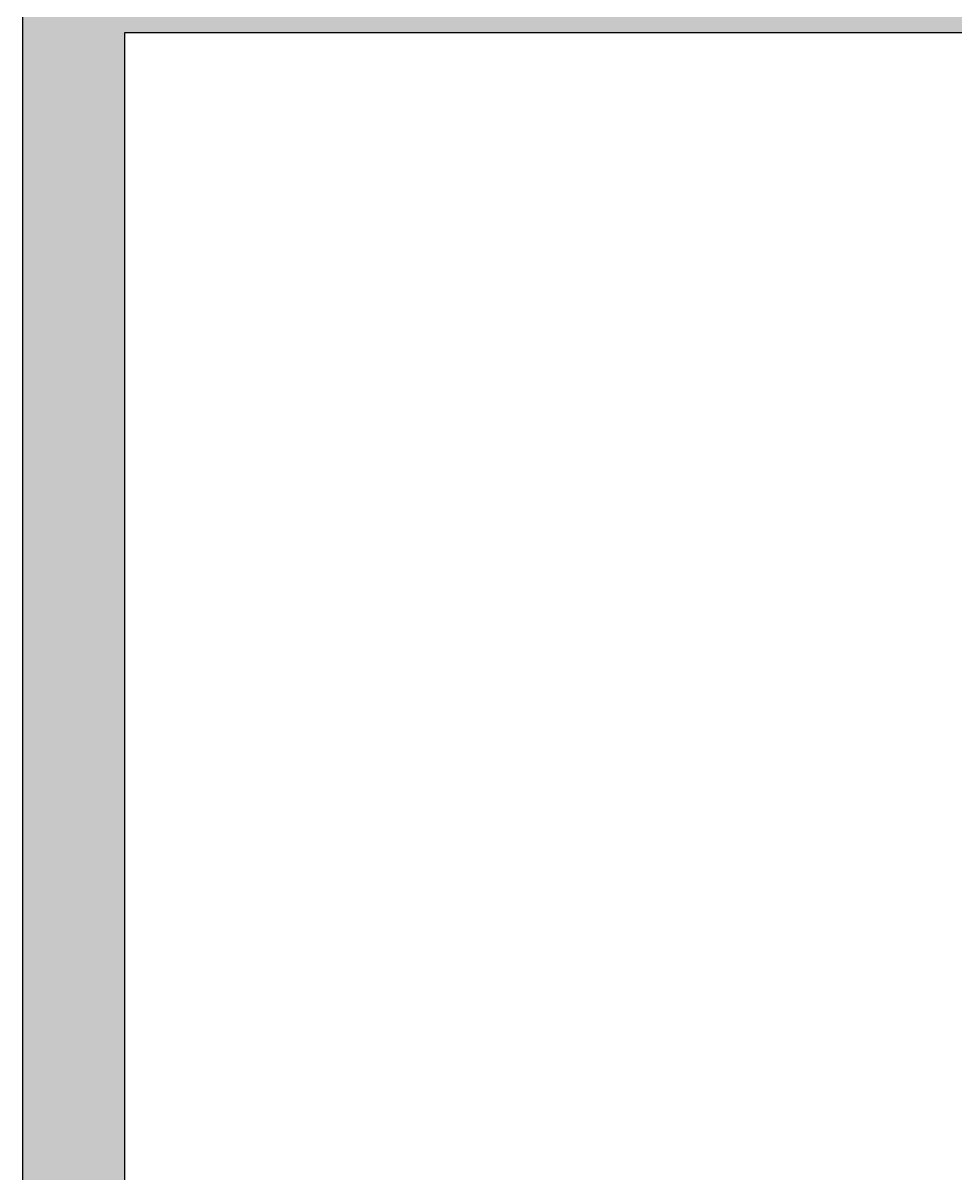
# Model space of a CAD drawing. Header units: inches. Extents: x 0 to 54693, y 0 to 31146.
# Drawn here: x 47653 to 48570, y 17122 to 18253 of the extents above; entities that cross this region are included whole.
import ezdxf

# ---------------------------------------------------------------- set-up
doc = ezdxf.new("R2010")
doc.units = ezdxf.units.IN
doc.header["$MEASUREMENT"] = 0
doc.layers.add('Added', color=3, linetype='Continuous')

msp = doc.modelspace()

# ---------------------------------------------------------------- linework, layer by layer
at = {"layer": 'Added', "linetype": 'Continuous', "lineweight": -2, "ltscale": 0.18}
for p, q in [((47653.2, 16998.3), (47653.2, 18343.4)), ((47753.2, 16998.3), (47753.2, 18243.4)), ((47753.2, 18243.4), (51303.2, 18243.4))]:
    msp.add_line(p, q, dxfattribs=at)
for points in [[(51303.2, 18343.4), (51303.2, 18243.4), (47653.2, 18343.4), (47653.2, 18243.4)], [(47653.2, 18243.4), (47753.2, 18243.4), (47653.2, 16998.3), (47753.2, 16998.3)]]:
    msp.add_solid(points, dxfattribs=at)

doc.saveas('drawing.dxf')
